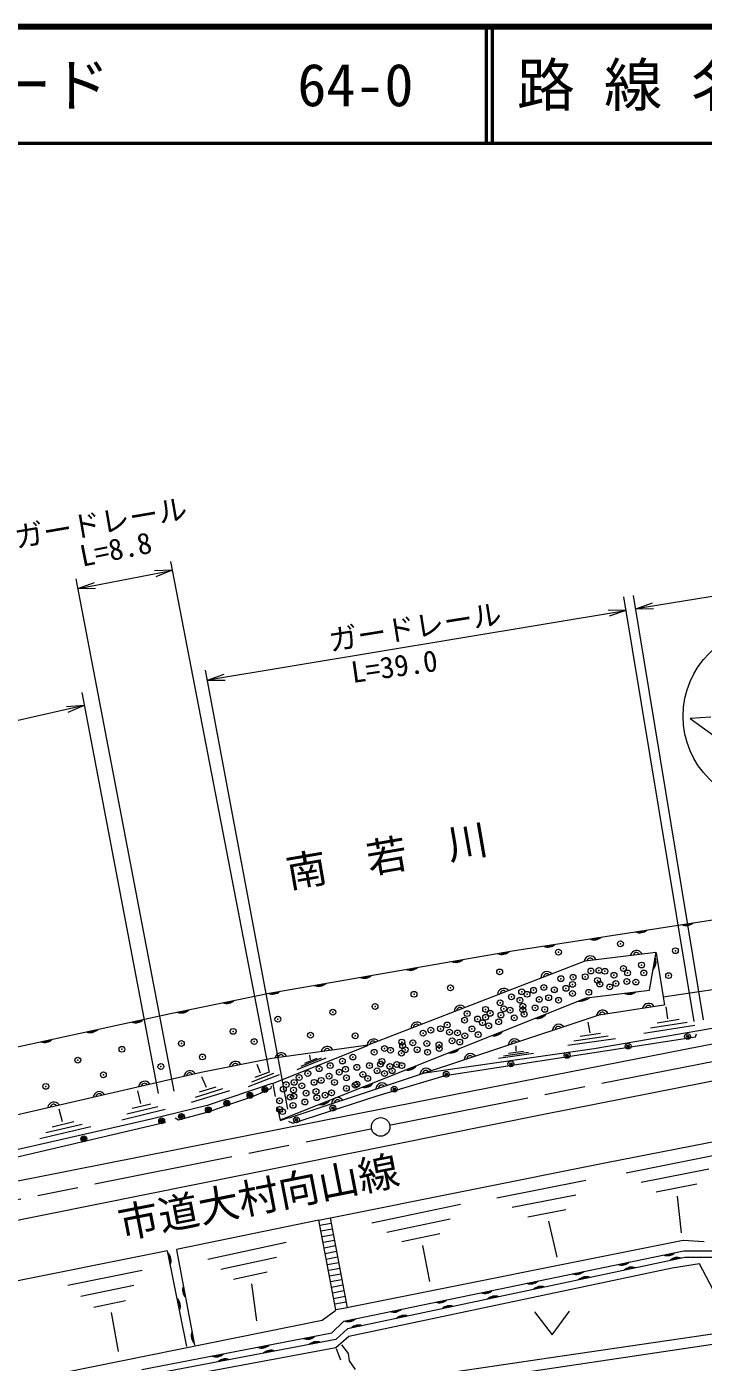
# Model space of a CAD drawing. Units: millimetres, scale not verified. Extents: x 40000 to 680000, y 20000 to 380000.
# Drawn here: x 138257 to 196408, y 265238 to 380000 of the extents above; entities that cross this region are included whole.
import ezdxf
from ezdxf.enums import TextEntityAlignment as Align

# ---------------------------------------------------------------- set-up
doc = ezdxf.new("R2010")
doc.units = ezdxf.units.MM
doc.header["$LTSCALE"] = 1000
doc.header["$PDMODE"] = 32
doc.header["$PDSIZE"] = 500
doc.linetypes.add('CHAIN', pattern=[18.5, 12, -1.5, 3.5, -1.5])
for name, color, linetype, lineweight in [('M-BGD', 7, 'Continuous', 13), ('M-BMK', 2, 'CHAIN', 13), ('M-BMK-SRVR', 3, 'Continuous', 13), ('M-STR-HTXT', 7, 'Continuous', 13), ('M-STR-STRC', 7, 'Continuous', 13), ('M-TTL', 2, 'Continuous', 140), ('M-TTL-LINE', 7, 'Continuous', 50)]:
    doc.layers.add(name, color=color, linetype=linetype, lineweight=lineweight)
doc.layers.add('M-BGD-HTXT', color=7, linetype='Continuous')
doc.layers.add('M-TTL-TXT', color=7, linetype='Continuous')
doc.styles.add('ＭＳ ゴシック', font='')
doc.styles.get('ＭＳ ゴシック').set_extended_font_data('MS Gothic')

# ---------------------------------------------------------------- blocks, each defined once
blk = doc.blocks.new('畑')
at = {"color": 7, "linetype": 'Continuous', "lineweight": 13}
for p, q in [((-1.5, 1), (0, -1)), ((0, -1), (1.5, 1))]:
    blk.add_line(p, q, dxfattribs=at)

msp = doc.modelspace()

# ---------------------------------------------------------------- linework, layer by layer
at = {"layer": 'M-BGD'}
for p, q in [((180018, 300580), (198696, 303491)), ((192956, 296636), (240520, 303837)), ((159089, 296954), (180018, 300580)), ((167597, 292503), (186250, 299742)), ((186250, 299742), (192330, 300474)), ((191779, 297209), (192365, 300481)), ((192365, 300407), (193073, 295915)), ((150629, 295196), (159089, 296954)), ((160129, 286095), (186359, 296550)), ((186359, 296550), (191779, 297209)), ((211855, 296505), (196034, 293721)), ((118589, 288261), (150629, 295196)), ((160802, 286243), (187463, 295098)), ((187463, 295098), (193030, 295940)), ((193368, 294763), (193231, 295795)), ((225023, 294854), (182565, 286510)), ((186672, 293554), (186518, 294466)), ((195686, 294186), (191294, 293503)), ((195013, 294433), (191876, 293945)), ((194340, 294680), (192457, 294387)), ((174233, 289877), (195736, 293203)), ((175118, 288286), (199619, 293083)), ((188860, 293034), (184758, 292453)), ((188222, 293255), (185293, 292840)), ((187585, 293476), (185827, 293227)), ((196034, 293721), (187025, 292183)), ((195736, 293203), (195834, 293448)), ((159321, 291368), (167597, 292503)), ((159375, 289201), (167568, 292467)), ((162652, 291221), (162582, 291616)), ((187025, 292183), (172268, 290052)), ((181813, 291776), (178806, 291343)), ((181386, 291865), (179238, 291556)), ((180959, 291955), (179670, 291769)), ((180316, 291963), (180323, 292417)), ((153241, 290159), (159321, 291368)), ((158361, 290084), (158060, 290819)), ((163957, 291370), (161473, 290368)), ((163579, 291359), (161805, 290643)), ((163200, 291348), (162136, 290918)), ((69707, 270966), (153241, 290159)), ((153702, 288863), (153317, 289764)), ((159366, 289201), (153775, 287297)), ((159961, 289951), (157295, 288910)), ((159480, 290047), (157575, 289304)), ((158999, 290144), (157856, 289698)), ((168392, 288124), (174233, 289877)), ((139109, 281154), (175118, 288286)), ((148062, 287478), (147809, 288571)), ((155701, 288575), (152386, 287550)), ((155099, 288729), (152731, 287997)), ((154498, 288883), (153077, 288443)), ((157508, 288031), (158766, 288530)), ((158766, 288530), (159276, 288780)), ((159276, 288780), (159298, 288975)), ((159398, 289164), (159622, 288082)), ((161143, 285791), (168392, 288124)), ((141323, 285909), (141048, 286986)), ((150149, 286959), (146423, 286053)), ((149533, 287194), (146871, 286547)), ((148916, 287429), (147319, 287041)), ((153775, 287297), (148965, 286125)), ((153968, 286789), (155544, 287358)), ((155544, 287358), (157508, 288031)), ((159825, 287103), (160049, 286022)), ((188084, 282392), (215333, 287734)), ((100180, 274244), (150198, 285863)), ((182565, 286510), (130131, 275962)), ((148965, 286125), (133052, 282518)), ((142322, 285890), (140447, 285450)), ((151026, 286249), (151311, 286085)), ((151311, 286085), (153968, 286789)), ((160033, 286004), (160786, 286264)), ((160771, 285953), (161143, 285791)), ((143755, 285465), (139380, 284439)), ((143038, 285677), (139913, 284945)), ((164374, 277643), (188084, 282392)), ((189788, 281529), (197941, 283144)), ((191068, 280705), (196891, 281859)), ((110654, 275477), (139109, 281154)), ((178664, 279376), (186317, 280876)), ((192348, 279881), (195842, 280574)), ((179992, 278556), (185458, 279627)), ((194172, 279524), (194518, 276360)), ((167927, 277224), (175533, 278814)), ((181320, 277736), (184600, 278379)), ((163351, 277440), (151119, 274942)), ((164436, 277162), (163460, 276979)), ((164527, 276679), (163551, 276496)), ((169217, 276421), (174649, 277556)), ((183117, 277368), (183821, 274266)), ((153835, 274110), (160551, 275546)), ((164617, 276196), (163641, 276013)), ((164708, 275714), (163732, 275530)), ((194677, 275701), (165774, 269924)), ((170507, 275617), (173766, 276298)), ((196484, 275579), (194677, 275701)), ((150350, 274808), (109320, 266626)), ((152032, 266588), (150372, 274808)), ((151137, 274905), (152683, 266702)), ((164798, 275231), (163822, 275048)), ((164889, 274748), (163913, 274565)), ((165509, 268782), (194728, 274825)), ((172272, 275270), (172882, 272177)), ((194728, 274825), (197828, 274825)), ((141790, 271851), (148173, 273158)), ((154937, 273250), (159735, 274275)), ((164980, 274265), (164003, 274082)), ((165070, 273782), (164094, 273599)), ((165161, 273300), (164185, 273116)), ((194812, 274254), (165828, 268105)), ((193739, 273321), (165956, 267440)), ((196078, 273708), (193739, 273321)), ((197726, 274254), (194812, 274254)), ((198751, 268617), (196078, 273708)), ((156040, 272389), (158918, 273004)), ((157574, 271986), (158003, 268789)), ((165251, 272817), (164275, 272634)), ((165342, 272334), (164366, 272151)), ((142902, 270920), (147462, 271853)), ((165432, 271851), (164456, 271668)), ((165523, 271368), (164547, 271185)), ((165614, 270886), (164637, 270703)), ((144015, 269988), (146750, 270549)), ((163660, 268872), (164818, 269720)), ((165704, 270403), (164728, 270220)), ((136468, 263348), (163660, 268872)), ((145516, 269523), (146118, 266170)), ((164484, 267757), (165509, 268782)), ((148150, 264607), (164484, 267757)), ((165828, 268105), (164839, 267190)), ((165956, 267440), (164839, 266474)), ((183307, 265640), (199494, 268021)), ((164839, 267190), (147150, 263857)), ((164839, 266474), (148057, 263368)), ((164847, 266421), (165238, 265452)), ((165309, 266738), (165895, 266005)), ((170310, 262795), (200186, 267239)), ((165895, 266005), (165977, 265354)), ((165977, 265354), (166481, 264622)), ((170139, 263715), (183307, 265640))]:
    msp.add_line(p, q, dxfattribs=at)
msp.add_lwpolyline([(163369, 277462), (164346, 277645), (165795, 269920), (164818, 269737)], close=True, dxfattribs=at)
for centre, radius in [((195056, 293240), 100), ((195056, 293240), 60), ((184704, 291612), 100), ((184704, 291612), 60), ((189945, 292410), 100), ((189945, 292410), 60), ((179870, 290880), 100), ((179870, 290880), 60), ((174319, 289985), 100), ((174319, 289985), 60), ((157447, 288177), 150), ((157447, 288177), 90), ((158733, 288682), 150), ((158733, 288682), 90), ((169843, 288715), 100), ((169843, 288715), 60), ((153867, 286924), 150), ((153867, 286924), 90), ((155462, 287493), 150), ((155462, 287493), 90), ((164570, 287088), 100), ((164570, 287088), 60), ((149857, 285989), 150), ((149857, 285989), 90), ((151555, 286354), 150), ((151555, 286354), 90), ((161444, 286078), 100), ((161444, 286078), 60), ((143169, 284441), 150), ((143169, 284441), 90)]:
    msp.add_circle(centre, radius, dxfattribs=at)
for centre, radius, start, end in [((194923, 303670), 908, 245.46161, 312.25858), ((190971, 303054), 908, 245.46161, 312.25858), ((191029, 302680), 454, 245.46161, 312.25858), ((194981, 303296), 454, 245.46161, 312.25858), ((183066, 301822), 908, 245.46161, 312.25858), ((183124, 301448), 454, 245.46161, 312.25858), ((187018, 302438), 908, 245.46161, 312.25858), ((187077, 302064), 454, 245.46161, 312.25858), ((175162, 300508), 908, 246.42924, 313.22621), ((175227, 300134), 454, 246.42924, 313.22621), ((179103, 301191), 908, 246.42924, 313.22621), ((179168, 300817), 454, 246.42924, 313.22621), ((186695, 299638), 520, 24.32949, 171.52779), ((186684, 299702), 266, 26.88595, 166.85403), ((190666, 300090), 532, 26.88595, 166.85403), ((190655, 300181), 266, 26.88595, 166.85403), ((191440, 299620), 908, 316.44724, 23.24422), ((191814, 299553), 454, 316.44724, 23.24422), ((167279, 299142), 908, 246.42924, 313.22621), ((167344, 298769), 454, 246.42924, 313.22621), ((171221, 299825), 908, 246.42924, 313.22621), ((171285, 299452), 454, 246.42924, 313.22621), ((182984, 298279), 532, 41.22664, 181.19473), ((182951, 298364), 266, 41.22664, 181.19473), ((163338, 298460), 908, 246.42924, 313.22621), ((163403, 298086), 454, 246.42924, 313.22621), ((179255, 296832), 532, 41.22664, 181.19473), ((155453, 296973), 908, 248.34008, 315.13706), ((155530, 296602), 454, 248.34008, 315.13706), ((159388, 297817), 943, 247.92286, 311.94606), ((159461, 297403), 454, 246.42924, 313.22621), ((179222, 296917), 266, 41.22664, 181.19473), ((185768, 297652), 1374, 266.5103, 308.88943), ((185940, 297007), 634, 267.85568, 314.23135), ((190013, 297758), 908, 243.53586, 310.33284), ((190059, 297382), 454, 243.53586, 310.33284), ((191711, 295556), 532, 28.62044, 168.58852), ((151536, 296159), 908, 248.34008, 315.13706), ((151614, 295788), 454, 248.34008, 315.13706), ((175526, 295384), 532, 41.22664, 181.19473), ((175493, 295469), 266, 41.22664, 181.19473), ((182152, 295689), 908, 258.33341, 325.13039), ((182292, 295337), 454, 258.33341, 325.13039), ((187760, 294979), 519, 26.79971, 174.92383), ((187742, 295048), 266, 28.62044, 168.58852), ((191697, 295647), 266, 28.62044, 168.58852), ((143710, 294474), 908, 248.8153, 315.61227), ((147619, 295320), 908, 248.8153, 315.61227), ((147699, 294950), 454, 248.8153, 315.61227), ((171797, 293937), 532, 41.22664, 181.19473), ((171764, 294022), 266, 41.22664, 181.19473), ((183979, 293749), 532, 38.38792, 178.356), ((183950, 293835), 266, 38.38792, 178.356), ((139800, 293628), 908, 248.8153, 315.61227), ((139880, 293257), 454, 248.8153, 315.61227), ((143790, 294104), 454, 248.8153, 315.61227), ((168071, 292477), 539, 42.50754, 178.16116), ((168035, 292575), 266, 41.22664, 181.19473), ((178436, 294208), 908, 258.33341, 325.13039), ((178577, 293856), 454, 258.33341, 325.13039), ((180183, 292488), 532, 38.38792, 178.356), ((180154, 292575), 266, 38.38792, 178.356), ((160126, 291294), 532, 27.82637, 167.79445), ((160114, 291384), 266, 27.82637, 167.79445), ((164089, 291838), 532, 27.82637, 167.79445), ((164077, 291928), 266, 27.82637, 167.79445), ((174720, 292727), 908, 258.33341, 325.13039), ((174861, 292375), 454, 258.33341, 325.13039), ((176387, 291227), 532, 38.38792, 178.356), ((176358, 291314), 266, 38.38792, 178.356), ((156206, 290563), 532, 31.2595, 171.22758), ((156188, 290652), 266, 31.2595, 171.22758), ((171005, 291246), 908, 258.33341, 325.13039), ((171145, 290894), 454, 258.33341, 325.13039), ((172591, 289967), 532, 38.38792, 178.356), ((148396, 288859), 532, 32.95574, 172.92383), ((148376, 288948), 266, 32.95574, 172.92383), ((152294, 289755), 532, 32.95574, 172.92383), ((152274, 289843), 266, 32.95574, 172.92383), ((167289, 289765), 908, 258.33341, 325.13039), ((168795, 288706), 532, 38.38792, 178.356), ((172562, 290053), 266, 38.38792, 178.356), ((144497, 287963), 532, 32.95574, 172.92383), ((144477, 288052), 266, 32.95574, 172.92383), ((167429, 289413), 454, 258.33341, 325.13039), ((168766, 288792), 266, 38.38792, 178.356), ((140599, 287067), 532, 32.95574, 172.92383), ((140579, 287156), 266, 32.95574, 172.92383), ((163573, 288284), 908, 258.33341, 325.13039), ((163714, 287932), 454, 258.33341, 325.13039), ((164998, 287445), 532, 38.38792, 178.356), ((164970, 287532), 266, 38.38792, 178.356), ((149766, 273978), 908, 338.0205, 44.81747), ((150138, 274054), 454, 338.0205, 44.81747), ((193322, 275308), 908, 248.28613, 315.08311), ((193398, 274937), 454, 248.28613, 315.08311), ((189405, 274498), 908, 248.28613, 315.08311), ((189481, 274127), 454, 248.28613, 315.08311), ((190255, 272512), 908, 68.57811, 135.37509), ((190177, 272883), 454, 68.57811, 135.37509), ((194168, 273342), 908, 68.57811, 135.37509), ((194090, 273713), 454, 68.57811, 135.37509), ((181570, 272878), 908, 248.28613, 315.08311), ((181647, 272507), 454, 248.28613, 315.08311), ((185487, 273688), 908, 248.28613, 315.08311), ((185564, 273317), 454, 248.28613, 315.08311), ((186342, 271682), 908, 68.57811, 135.37509), ((186264, 272053), 454, 68.57811, 135.37509), ((152563, 271435), 908, 157.27607, 224.07304), ((152190, 271365), 454, 157.27607, 224.07304), ((177653, 272068), 908, 248.28613, 315.08311), ((177730, 271697), 454, 248.28613, 315.08311), ((178517, 270022), 908, 68.57811, 135.37509), ((178438, 270393), 454, 68.57811, 135.37509), ((182430, 270852), 908, 68.57811, 135.37509), ((182351, 271223), 454, 68.57811, 135.37509), ((150558, 270058), 908, 338.0205, 44.81747), ((150930, 270133), 454, 338.0205, 44.81747), ((169819, 270448), 908, 248.28613, 315.08311), ((169896, 270076), 454, 248.28613, 315.08311), ((173736, 271258), 908, 248.28613, 315.08311), ((173813, 270887), 454, 248.28613, 315.08311), ((174604, 269192), 908, 68.57811, 135.37509), ((174525, 269563), 454, 68.57811, 135.37509), ((165902, 269638), 908, 248.28613, 315.08311), ((165979, 269266), 454, 248.28613, 315.08311), ((170691, 268362), 908, 68.57811, 135.37509), ((170612, 268732), 454, 68.57811, 135.37509), ((153304, 267505), 908, 157.27607, 224.07304), ((152931, 267434), 454, 157.27607, 224.07304), ((162384, 268124), 908, 247.51562, 314.3126), ((162456, 267752), 454, 247.51562, 314.3126), ((166778, 267532), 908, 68.57811, 135.37509), ((166699, 267902), 454, 68.57811, 135.37509), ((158457, 267367), 908, 247.51562, 314.3126), ((158528, 266994), 454, 247.51562, 314.3126), ((159238, 265363), 908, 67.27129, 134.06827), ((163169, 266103), 908, 67.27129, 134.06827), ((163099, 266476), 454, 67.27129, 134.06827), ((154529, 266609), 908, 247.51562, 314.3126), ((154601, 266237), 454, 247.51562, 314.3126), ((155307, 264622), 908, 67.27129, 134.06827), ((155237, 264995), 454, 67.27129, 134.06827), ((159168, 265735), 454, 67.27129, 134.06827)]:
    msp.add_arc(centre, radius, start, end, dxfattribs=at)
for p in [(183960, 300484), (189289, 301198), (194007, 300606), (191101, 299373), (178906, 298781), (184168, 298201), (185217, 298324), (186267, 298372), (186755, 298861), (187439, 298910), (187952, 298836), (188733, 298494), (189539, 299080), (189905, 298690), (191297, 298690), (193430, 298464), (174676, 297408), (180798, 297078), (181824, 297200), (182703, 297445), (183606, 297249), (184607, 297371), (185169, 297713), (186560, 297030), (187317, 298055), (187512, 297738), (188367, 297493), (188904, 297786), (189832, 297957), (190613, 297908), (171545, 296859), (178943, 296126), (179919, 296639), (180652, 296346), (181262, 296859), (182312, 296419), (183118, 296566), (183972, 296346), (185169, 296932), (159844, 294716), (164568, 295320), (168194, 295815), (176111, 295198), (177014, 294735), (177698, 295565), (177698, 294881), (178088, 295223), (179016, 295076), (179260, 295613), (179797, 295491), (180163, 294832), (180896, 295833), (180896, 295516), (181018, 295150), (181946, 295687), (182776, 295565), (155999, 293672), (172985, 293782), (173816, 293904), (174401, 294222), (174597, 293611), (175891, 294637), (176526, 293880), (177429, 294417), (177966, 294149), (178821, 294490), (151549, 292629), (157811, 292794), (162646, 293343), (166491, 293288), (170495, 292757), (170568, 292440), (171447, 292684), (172326, 293514), (172644, 292635), (173693, 292513), (174817, 292855), (175280, 293538), (175476, 292757), (175915, 293294), (177063, 293392), (189945, 292410), (195056, 293240), (146440, 292134), (153362, 291475), (166296, 291463), (168127, 291878), (169006, 292195), (169518, 292049), (170471, 291805), (170788, 292098), (171813, 292098), (172717, 291878), (173718, 292195), (184704, 291612), (142650, 291200), (149791, 290651), (163390, 290462), (164342, 290730), (165124, 290169), (165392, 291121), (165661, 290413), (166637, 290584), (167712, 290730), (168371, 290291), (168664, 290853), (168786, 291097), (169470, 290657), (169665, 290291), (170056, 290828), (170495, 290730), (179870, 290880), (144847, 289937), (160558, 289095), (161242, 289290), (161681, 289705), (161901, 288997), (162414, 290047), (162951, 289290), (163561, 289461), (164245, 289827), (164709, 289290), (165734, 289681), (166491, 289046), (166637, 289143), (167150, 289974), (167565, 289632), (169006, 290047), (174319, 289985), (139903, 288948), (157447, 288177), (158733, 288682), (160314, 288704), (160900, 288020), (161193, 288631), (161217, 288094), (162267, 288362), (163122, 288509), (163195, 287972), (163903, 288191), (164465, 288387), (165734, 288777), (169843, 288715), (153867, 286924), (155462, 287493), (159997, 287703), (159997, 286971), (160241, 286775), (161144, 287312), (162170, 287605), (164570, 287088), (149857, 285989), (151555, 286354), (161444, 286078), (143169, 284441)]:
    msp.add_point(p, dxfattribs=at)
at = {"layer": 'M-BMK'}
for p, q in [((169550, 285643), (226319, 296843)), ((71553, 266073), (167829, 285291))]:
    msp.add_line(p, q, dxfattribs=at)
at = {"layer": 'M-BMK-SRVR'}
msp.add_circle((168681, 285463), 800, dxfattribs=at)
at = {"layer": 'M-STR-HTXT'}
for p, q in [((190635, 329995), (222718, 335295)), ((159114, 290152), (150639, 334038)), ((142720, 331737), (150703, 333276)), ((150769, 333289), (149250, 333233)), ((150769, 333289), (149350, 332744)), ((142481, 332555), (150893, 288546)), ((142661, 331722), (144091, 332240)), ((142661, 331722), (144182, 331749)), ((195615, 294523), (189573, 331006)), ((190390, 331120), (196396, 294670)), ((153829, 323876), (189717, 329829)), ((189759, 329827), (188239, 329854)), ((189759, 329827), (188312, 329359)), ((190616, 329980), (192046, 330496)), ((190616, 329980), (192136, 330004)), ((153609, 324700), (160666, 286983)), ((153792, 323853), (155227, 324355)), ((153792, 323853), (155312, 323863)), ((149574, 288326), (143037, 322801)), ((143184, 321666), (63279, 303700)), ((143196, 321671), (141679, 321568)), ((143196, 321671), (141794, 321082))]:
    msp.add_line(p, q, dxfattribs=at)
at = {"layer": 'M-STR-STRC'}
for p, q in [((197042, 320669), (195276, 320568)), ((195276, 320568), (197344, 319074))]:
    msp.add_line(p, q, dxfattribs=at)
msp.add_circle((202305, 320759), 7630, dxfattribs=at)
at = {"layer": 'M-TTL'}
msp.add_line((680000, 380000), (40000, 380000), dxfattribs=at)
at = {"layer": 'M-TTL-LINE'}
for p, q in [((177750, 380000), (177750, 370000)), ((178250, 380000), (178250, 370000)), ((40000, 370000), (680000, 370000))]:
    msp.add_line(p, q, dxfattribs=at)

# ---------------------------------------------------------------- block references
at = {"layer": 'M-BGD', "xscale": 1000, "yscale": 1000, "rotation": 0.65231}
msp.add_blockref('畑', (183414, 268600), dxfattribs=at)

# ---------------------------------------------------------------- texts
at = {"layer": 'M-BGD-HTXT', "style": 'ＭＳ ゴシック'}
for s, rotation, p in [('南\u3000若\u3000川', 9.888, (160940, 305225)), ('市道大村向山線', 11.074, (146550, 275083))]:
    msp.add_text(s, height=2566, rotation=rotation, dxfattribs=at).set_placement(p, align=Align.BOTTOM_LEFT)
at = {"layer": 'M-STR-HTXT', "style": 'ＭＳ ゴシック'}
for s, rotation, p in [('ガードレール', 9.782, (137467, 334662)), ('L=8.8', 11.402, (143143, 333054)), ('ガードレール', 9.035, (164445, 325797)), ('L=39.0', 8.07, (166350, 323062))]:
    msp.add_text(s, height=1833, rotation=rotation, dxfattribs=at).set_placement(p, align=Align.BOTTOM_LEFT)
at = {"layer": 'M-TTL-TXT', "style": 'ＭＳ ゴシック'}
for s, p in [('図面コード', (120380, 375000)), ('64-0', (161521, 375000)), ('路 線 名', (180380, 375000))]:
    msp.add_text(s, height=3666, dxfattribs=at).set_placement(p, align=Align.MIDDLE_LEFT)

doc.saveas('drawing.dxf')
